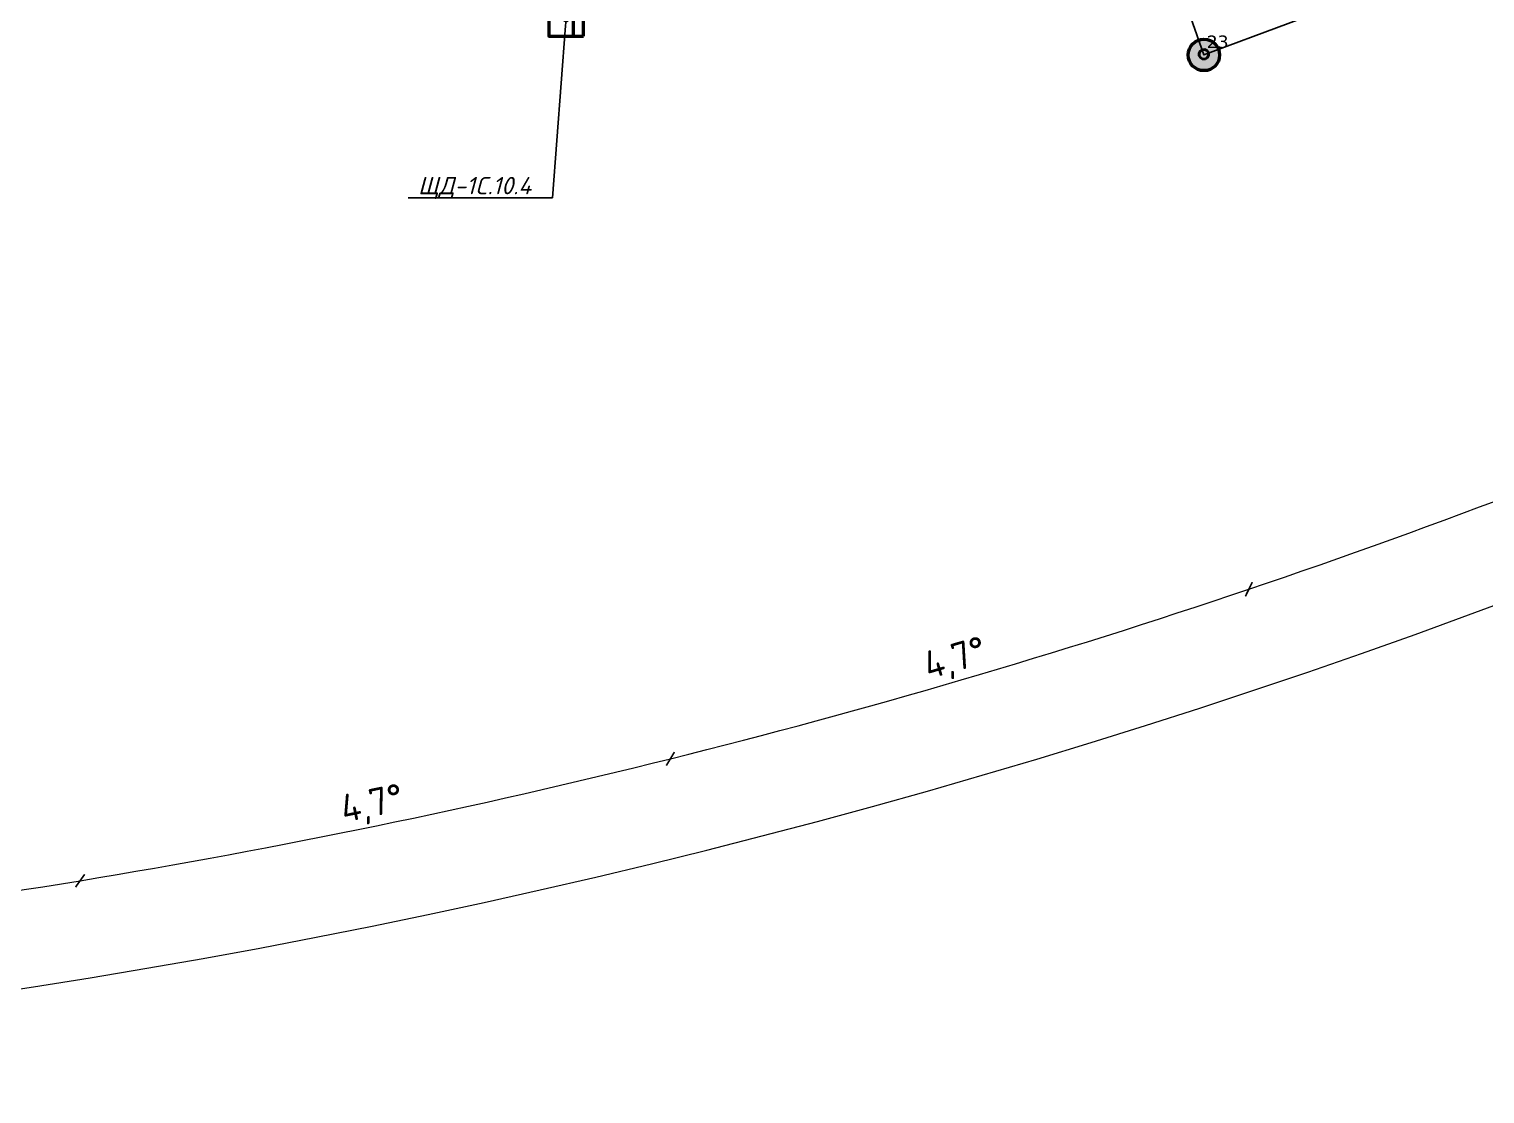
# Model space of a CAD drawing. Header units: millimetres. Extents: x -243740 to 150609, y -473655 to -165121.
# Drawn here: x 20797 to 41740, y -405093 to -389779 of the extents above; entities that cross this region are included whole.
import ezdxf
from ezdxf import colors
from ezdxf.entities.mleader import LeaderData, LeaderLine
from ezdxf.math import Vec2, Vec3

# ---------------------------------------------------------------- set-up
doc = ezdxf.new("R2010")
doc.units = ezdxf.units.MM
doc.linetypes.add('Штрих', pattern=[6.35, 3.175, -3.175])
doc.layers.add('_Гр.ЩД-1C.10.4.I6.4', color=6, linetype='Continuous')
doc.layers.add('Вставка', color=252, linetype='Continuous')
for name, color, linetype, lineweight in [('_освещение_dali', 3, 'Continuous', 50), ('A-ANNO-DIMS', 7, 'Continuous', 9), ('DLX_LUM 7', 5, 'Continuous', 40), ('АР_монолит', 252, 'Continuous', 50)]:
    doc.layers.add(name, color=color, linetype=linetype, lineweight=lineweight)
doc.styles.add('GOST 2.304', font='')
doc.styles.add('TableTextStyle', font='')
doc.styles.add('Шрифт - 200', font='', dxfattribs={"height": 200})
doc.styles.get('GOST 2.304').set_extended_font_data('GOST Common')
doc.styles.get('TableTextStyle').set_extended_font_data('VERDANA.TTF')
doc.styles.get('Шрифт - 200').set_extended_font_data('GOST Common', italic=True)
doc.linetypes.add('Truba', pattern='A,3e-05,[4,MSH_7,S=1,R=0,X=0,Y=0],-3.022072', length=3.022102)
doc.dimstyles.new('М-200', dxfattribs={"dimtxt": 400, "dimasz": 160, "dimexe": 200, "dimexo": 400, "dimgap": 50, "dimtad": 1, "dimdec": 0, "dimzin": 0, "dimdsep": 46, "dimtxsty": 'GOST 2.304', "dimblk": 'ARCHTICK', "dimcen": 180, "dimdle": 200, "dimadec": 0, "dimazin": 0, "dimtfac": 1, "dimtdec": 0, "dimtmove": 1, "dimatfit": 0, "dimfxl": 1, "dimtolj": 1, "dimtzin": 0, "dimarcsym": 0})

# ---------------------------------------------------------------- blocks, each defined once
blk = doc.blocks.new('_ArchTick')
at = {"color": 0, "linetype": 'ByBlock', "const_width": 0.15}
blk.add_lwpolyline([(-0.5, -0.5), (0.5, 0.5)], dxfattribs=at)
blk = doc.blocks.new('*D46')
at = {"layer": 'A-ANNO-DIMS', "color": 0, "lineweight": -2, "transparency": 16777216}
blk.add_arc((-165704, -113309), 107894, 270, 326, dxfattribs=at)
at = {"layer": 'Defpoints', "color": 0, "lineweight": 30, "transparency": 16777216}
for p in [(-165704, -113309), (-165704, -113309), (-75741, -173990), (-131171, -215528), (-165704, -221903)]:
    blk.add_point(p, dxfattribs=at)
at = {"layer": 'A-ANNO-DIMS', "color": 0, "lineweight": -2, "transparency": 16777216, "xscale": 160, "yscale": 160, "zscale": 160}
for p, rotation in [((-76255, -173643), 55.99999895826774), ((-165704, -221203), 179.9999981265246)]:
    blk.add_blockref('_ArchTick', p, dxfattribs=dict(at, rotation=rotation))
at = {"layer": 'A-ANNO-DIMS', "color": 0, "transparency": 16777216, "insert": (-114300, -207822), "char_height": 400, "attachment_point": 5, "rotation": 28.5412, "style": 'GOST 2.304'}
blk.add_mtext('\\A1;56,0%%D', dxfattribs=at)
blk = doc.blocks.new('*D47')
at = {"layer": 'A-ANNO-DIMS', "color": 0, "lineweight": -2}
blk.add_arc((-165704, -113309), 106494, 274.6665, 279.33333, dxfattribs=at)
at = {"layer": 'Defpoints', "color": 0, "lineweight": 30, "transparency": 16777216}
for p in [(-165704, -113309), (-165704, -113309), (-154162, -219176), (-148206, -219775), (-156926, -220846)]:
    blk.add_point(p, dxfattribs=at)
at = {"layer": 'A-ANNO-DIMS', "color": 0, "lineweight": -2, "xscale": 160, "yscale": 160, "zscale": 160}
for p, rotation in [((-148433, -218394), 9.333331532277462), ((-157040, -219450), 184.6664974859518)]:
    blk.add_blockref('_ArchTick', p, dxfattribs=dict(at, rotation=rotation))
at = {"layer": 'A-ANNO-DIMS', "color": 0, "insert": (-152761, -218722), "char_height": 400, "attachment_point": 5, "rotation": 6.9999, "style": 'GOST 2.304'}
blk.add_mtext('\\A1;4,7%%D', dxfattribs=at)
blk = doc.blocks.new('*D48')
at = {"layer": 'A-ANNO-DIMS', "color": 0, "lineweight": -2}
blk.add_arc((-165704, -113309), 106494, 279.33333, 283.99999, dxfattribs=at)
at = {"layer": 'Defpoints', "color": 0, "lineweight": 30, "transparency": 16777216}
for p in [(-165704, -113309), (-165704, -113309), (-145586, -217886), (-139433, -218678), (-148206, -219775)]:
    blk.add_point(p, dxfattribs=at)
at = {"layer": 'A-ANNO-DIMS', "color": 0, "lineweight": -2, "xscale": 160, "yscale": 160, "zscale": 160}
for p, rotation in [((-139941, -216640), 13.99998721221672), ((-148433, -218394), 189.3333315322774)]:
    blk.add_blockref('_ArchTick', p, dxfattribs=dict(at, rotation=rotation))
at = {"layer": 'A-ANNO-DIMS', "color": 0, "insert": (-144227, -217319), "char_height": 400, "attachment_point": 5, "rotation": 11.6667, "style": 'GOST 2.304'}
blk.add_mtext('\\A1;4,7%%D', dxfattribs=at)
blk = doc.blocks.new('*D49')
at = {"layer": 'A-ANNO-DIMS', "color": 0, "lineweight": -2}
blk.add_arc((-165704, -113309), 106494, 283.99999, 288.66666, dxfattribs=at)
at = {"layer": 'Defpoints', "color": 0, "lineweight": 30, "transparency": 16777216}
for p in [(-165704, -113309), (-165704, -113309), (-131171, -215528), (-137145, -215903), (-139433, -218678)]:
    blk.add_point(p, dxfattribs=at)
at = {"layer": 'A-ANNO-DIMS', "color": 0, "lineweight": -2, "xscale": 160, "yscale": 160, "zscale": 160}
for p, rotation in [((-131619, -214202), 18.66666494358746), ((-139941, -216640), 193.9999872122168)]:
    blk.add_blockref('_ArchTick', p, dxfattribs=dict(at, rotation=rotation))
at = {"layer": 'A-ANNO-DIMS', "color": 0, "insert": (-135837, -215227), "char_height": 400, "attachment_point": 5, "rotation": 16.3333, "style": 'GOST 2.304'}
blk.add_mtext('\\A1;4,7%%D', dxfattribs=at)
blk = doc.blocks.new('*D50')
at = {"layer": 'A-ANNO-DIMS', "color": 0, "lineweight": -2}
blk.add_arc((-165704, -113309), 106494, 288.66666, 293.33333, dxfattribs=at)
at = {"layer": 'Defpoints', "color": 0, "lineweight": 30, "transparency": 16777216}
for p in [(-165704, -113309), (-165704, -113309), (-122969, -212379), (-128893, -213239), (-131171, -215528)]:
    blk.add_point(p, dxfattribs=at)
at = {"layer": 'A-ANNO-DIMS', "color": 0, "lineweight": -2, "xscale": 160, "yscale": 160, "zscale": 160}
for p, rotation in [((-123524, -211094), 23.3333316566568), ((-131619, -214202), 198.6666649435874)]:
    blk.add_blockref('_ArchTick', p, dxfattribs=dict(at, rotation=rotation))
at = {"layer": 'A-ANNO-DIMS', "color": 0, "insert": (-127644, -212459), "char_height": 400, "attachment_point": 5, "rotation": 21, "style": 'GOST 2.304'}
blk.add_mtext('\\A1;4,7%%D', dxfattribs=at)
blk = doc.blocks.new('_Dot')
at = {"color": 0, "linetype": 'ByBlock', "lineweight": -2}
blk.add_line((-0.5, 0), (-1, 0), dxfattribs=at)
at = {"color": 0, "linetype": 'ByBlock', "const_width": 0.5}
blk.add_lwpolyline([(-0.25, 0, 1), (0.25, 0, 1)], format="xyb", close=True, dxfattribs=at)
blk = doc.blocks.new('A$C7830629c')
at = {"layer": '_освещение_dali', "linetype": 'Continuous'}
for points in [[(250, -250), (250, 250), (-250, 250), (-250, -250)], [(250, -250), (250, 250), (100, 250), (100, -250)]]:
    blk.add_lwpolyline(points, close=True, dxfattribs=at)
blk = doc.blocks.new('A$Caabd1818')
at = {"layer": 'DLX_LUM 7'}
for points in [[(33658, 7394, 0), (33674, 7427, 0)], [(33674, 7427, 0), (33658, 7394, 0)], [(33674, 7427, 0), (33658, 7394, 0)], [(33658, 7394, 0), (33674, 7427, 0)], [(33661, 7358, 0), (33658, 7394, 0)], [(33658, 7394, 0), (33658, 7394, 0)], [(33658, 7394, 0), (33661, 7358, 0)], [(33658, 7394, 0), (33658, 7394, 0)], [(33658, 7394, 0), (33661, 7358, 0)], [(33661, 7358, 0), (33658, 7394, 0)], [(33682, 7328, 0), (33661, 7358, 0)], [(33661, 7358, 0), (33661, 7358, 0)], [(33661, 7358, 0), (33682, 7328, 0)], [(33661, 7358, 0), (33661, 7358, 0)], [(33661, 7358, 0), (33682, 7328, 0)], [(33682, 7328, 0), (33661, 7358, 0)], [(33674, 7427, 0), (33704, 7447, 0)], [(33704, 7447, 0), (33674, 7427, 0)], [(33704, 7447, 0), (33674, 7427, 0)], [(33674, 7427, 0), (33704, 7447, 0)], [(33674, 7427, 0), (33674, 7427, 0)], [(33674, 7427, 0), (33674, 7427, 0)], [(33704, 7447, 0), (33740, 7450, 0)], [(33740, 7450, 0), (33704, 7447, 0)], [(33740, 7450, 0), (33704, 7447, 0)], [(33704, 7447, 0), (33740, 7450, 0)], [(33704, 7447, 0), (33704, 7447, 0)], [(33704, 7447, 0), (33704, 7447, 0)], [(33740, 7450, 0), (33740, 7450, 0)], [(33740, 7450, 0), (33772, 7435, 0)], [(33772, 7435, 0), (33740, 7450, 0)], [(33740, 7450, 0), (33740, 7450, 0)], [(33772, 7435, 0), (33740, 7450, 0)], [(33740, 7450, 0), (33772, 7435, 0)], [(33780, 7336, 0), (33750, 7315, 0)], [(33750, 7315, 0), (33780, 7336, 0)], [(33750, 7315, 0), (33780, 7336, 0)], [(33780, 7336, 0), (33750, 7315, 0)], [(33772, 7435, 0), (33772, 7435, 0)], [(33772, 7435, 0), (33793, 7405, 0)], [(33793, 7405, 0), (33772, 7435, 0)], [(33772, 7435, 0), (33772, 7435, 0)], [(33793, 7405, 0), (33772, 7435, 0)], [(33772, 7435, 0), (33793, 7405, 0)], [(33796, 7369, 0), (33780, 7336, 0)], [(33780, 7336, 0), (33796, 7369, 0)], [(33780, 7336, 0), (33796, 7369, 0)], [(33796, 7369, 0), (33780, 7336, 0)], [(33780, 7336, 0), (33780, 7336, 0)], [(33780, 7336, 0), (33780, 7336, 0)], [(33793, 7405, 0), (33793, 7405, 0)], [(33793, 7405, 0), (33796, 7369, 0)], [(33796, 7369, 0), (33793, 7405, 0)], [(33793, 7405, 0), (33793, 7405, 0)], [(33796, 7369, 0), (33793, 7405, 0)], [(33793, 7405, 0), (33796, 7369, 0)], [(33796, 7369, 0), (33796, 7369, 0)], [(33796, 7369, 0), (33796, 7369, 0)], [(33714, 7312, 0), (33682, 7328, 0)], [(33682, 7328, 0), (33682, 7328, 0)], [(33682, 7328, 0), (33714, 7312, 0)], [(33682, 7328, 0), (33682, 7328, 0)], [(33682, 7328, 0), (33714, 7312, 0)], [(33714, 7312, 0), (33682, 7328, 0)], [(33750, 7315, 0), (33714, 7312, 0)], [(33714, 7312, 0), (33750, 7315, 0)], [(33714, 7312, 0), (33750, 7315, 0)], [(33750, 7315, 0), (33714, 7312, 0)], [(33714, 7312, 0), (33714, 7312, 0)], [(33714, 7312, 0), (33714, 7312, 0)], [(33750, 7315, 0), (33750, 7315, 0)], [(33750, 7315, 0), (33750, 7315, 0)]]:
    blk.add_polyline3d(points, dxfattribs=at)
blk = doc.blocks.new('A$Cab2378fa')
at = {"lineweight": 25, "true_color": 0xfff5f5}
h = blk.add_hatch(color=7, dxfattribs=at)
h.dxf.hatch_style = 1
h.paths.add_polyline_path([(0, 0), (-142, -170, 0.174923), (3, -222, 0.197808), (162, -157)])
h.paths.add_polyline_path([(-163, 158), (0, 0), (148, 178, 0.175398), (3, 230, 0.209014)])
at = {"lineweight": 25}
h = blk.add_hatch(color=0, dxfattribs=at)
h.paths.add_polyline_path([(162, -157, 0.442338), (148, 178), (0, 0)])
h.paths.add_polyline_path([(-142, -170), (0, 0), (-163, 158, 0.430096)])
blk.add_circle((3, 4), 226)
blk = doc.blocks.new('Оси200')
at = {"layer": 'A-ANNO-DIMS'}
dim = blk.add_angular_dim_2l(base=(-131171, -215527.9), line1=((-165703.8, -113309.3), (-75741.3, -173989.8)), line2=((-165703.8, -113309.3), (-165703.8, -221903.3)), text='56,0%%D', dimstyle='М-200', override={"dimadec": 2, "dimtmove": 2}, dxfattribs=at)
dim.commit()
dim.dimension.update_dxf_attribs({"geometry": '*D46', "text_midpoint": (-114299.5, -207822), "dimtype": 130})
for base, line1, line2, picture, middle in [((-154161.6, -219176.1), ((-165703.8, -113309.3), (-148205.7, -219775.1)), ((-165703.8, -113309.3), (-156926, -220845.8)), '*D47', (-152760.9, -218721.9)), ((-145586.5, -217886.1), ((-165703.8, -113309.3), (-139432.5, -218677.6)), ((-165703.8, -113309.3), (-148205.7, -219775.1)), '*D48', (-144227.4, -217319.4)), ((-137145, -215902.7), ((-165703.8, -113309.3), (-131171, -215527.9)), ((-165703.8, -113309.3), (-139432.5, -218677.6)), '*D49', (-135836.5, -215227.3)), ((-128892.8, -213239.1), ((-165703.8, -113309.3), (-122969.1, -212379.5)), ((-165703.8, -113309.3), (-131171, -215527.9)), '*D50', (-127643.6, -212459.4))]:
    dim = blk.add_angular_dim_2l(base=base, line1=line1, line2=line2, text='4,7%%D', dimstyle='М-200', dxfattribs=at)
    dim.commit()
    dim.dimension.update_dxf_attribs({"geometry": picture, "text_midpoint": middle})
blk = doc.blocks.new('A$C010e0e93')
at = {"layer": 'A-ANNO-DIMS'}
blk.add_blockref('Оси200', (404603.7, 213803.6), dxfattribs=at)

msp = doc.modelspace()

# ---------------------------------------------------------------- block references
at = {"layer": 'Вставка', "linetype": 'Truba', "lineweight": 30, "ltscale": 100}
msp.add_blockref('A$C010e0e93', (-234640, -397437), dxfattribs=at)

# ---------------------------------------------------------------- next in the draw order: linework, layer by layer
at = {"layer": '_Гр.ЩД-1C.10.4.I6.4', "ltscale": 100}
msp.add_lwpolyline([(28523, -389382), (27275, -384681), (34250, -383412), (35314, -386065), (35540, -386078), (37178, -388665), (37698, -390150), (40123, -389241), (42531, -388267)], dxfattribs=at)

# ---------------------------------------------------------------- next in the draw order: block references
at = {"color": 3, "lineweight": 50, "ltscale": 100}
msp.add_blockref('A$C7830629c', (28523, -389632), dxfattribs=at)
at = {"layer": '_освещение_dali', "color": 5, "ltscale": 100}
msp.add_blockref('A$Cab2378fa', (37695, -390154), dxfattribs=at)
at = {"layer": 'Defpoints', "linetype": 'Truba', "ltscale": 100}
msp.add_blockref('A$Caabd1818', (3970, -397522), dxfattribs=at)

# ---------------------------------------------------------------- next in the draw order: texts
at = {"layer": '_освещение_dali', "color": 53, "true_color": 0xf7db49, "style": 'TableTextStyle'}
msp.add_text('23', height=180, dxfattribs=at).set_placement((37739, -390051))

# ---------------------------------------------------------------- next in the draw order: leaders
at = {"layer": '_освещение_dali'}
ml = msp.add_multileader_mtext('Standard', dxfattribs=at)
ml.set_content('{\\fISOCPEUR|b0|i1|c204|p34;ЩД-1\\fISOCPEUR|b0|i1|c0|p34;C\\fISOCPEUR|b0|i1|c204|p34;.\\fISOCPEUR|b0|i1|c0|p34;10\\fISOCPEUR|b0|i1|c204|p34;.\\fISOCPEUR|b0|i1|c0|p34;4}', color=256, style='Шрифт - 200')
ml.set_leader_properties()
ml.set_arrow_properties(name='DOT')
ml.build(insert=Vec2(0, 0))
ml.multileader.update_dxf_attribs({"has_dogleg": 0, "text_left_attachment_type": 6, "text_right_attachment_type": 6, "arrow_head_size": 100})
ctx = ml.context
ctx.base_point, ctx.char_height, ctx.arrow_head_size, ctx.landing_gap_size, ctx.plane_origin = Vec3(26192, -392204), 250, 100, 200, Vec3(114415, -260330)
ctx.left_attachment, ctx.right_attachment = 6, 6
notes = []
notes.append((ctx, [(1, (1, 1, 0), (28335, -392204), (-1, 0), 8, [(1, [(28523, -389632)], 0, [])])]))
ctx.mtext.insert, ctx.mtext.flow_direction = Vec3(26392, -391904), 5
for ctx, leaders in notes:
    for number, flags, end, landing, length, lines in leaders:
        leader = LeaderData()
        leader.index, (leader.has_last_leader_line, leader.has_dogleg_vector, leader.attachment_direction) = number, flags
        leader.last_leader_point, leader.dogleg_vector, leader.dogleg_length = Vec3(end), Vec3(landing), length
        for number, points, colour, breaks in lines:
            line = LeaderLine()
            line.index, line.vertices, line.color, line.breaks = number, Vec3.list(points), colors.encode_raw_color(colour), breaks
            leader.lines.append(line)
        ctx.leaders.append(leader)

doc.saveas('drawing.dxf')
